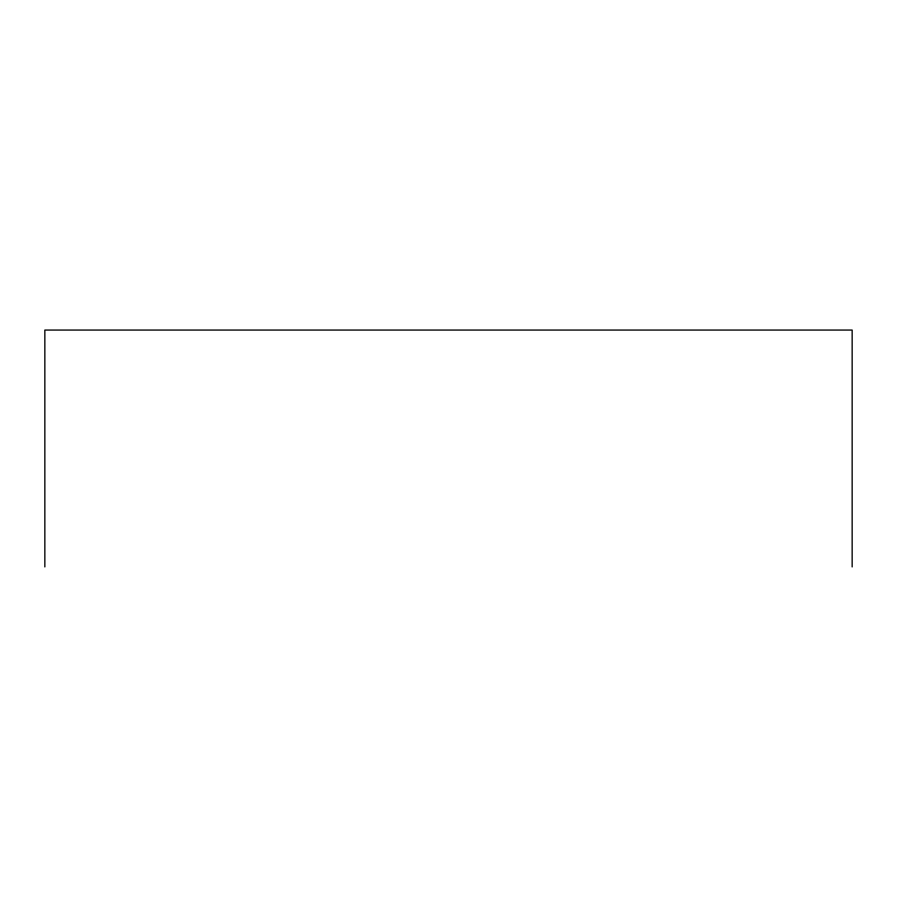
<?xml version="1.0" encoding="UTF-8"?>
<svg xmlns="http://www.w3.org/2000/svg" width="897" height="897" viewBox="0 0 897 897"><rect width="100%" height="100%" fill="white"/><g stroke="black" fill="none" stroke-linecap="round" stroke-linejoin="round"><path stroke-width="1.35" d="M852.15 566.938L852.15 330.062L44.85 330.062L44.85 566.938"/></g></svg>
